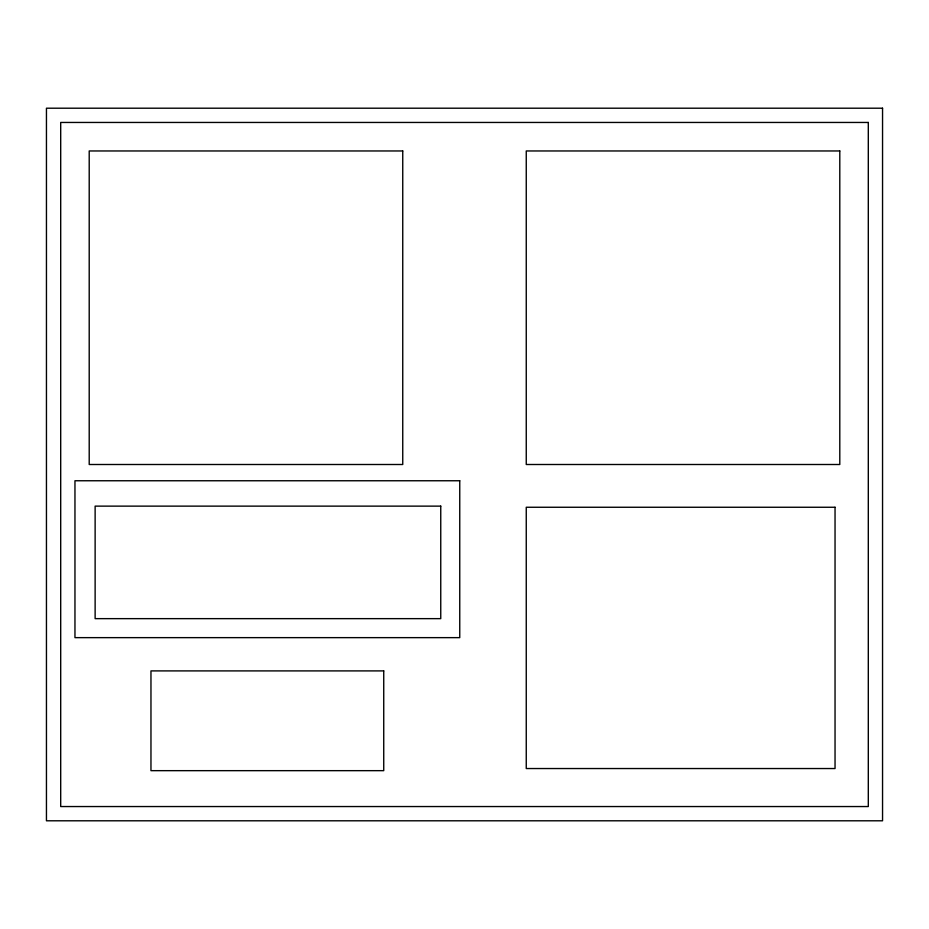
<?xml version="1.0" encoding="UTF-8"?>
<svg xmlns="http://www.w3.org/2000/svg" width="929" height="929" viewBox="0 0 929 929"><rect width="100%" height="100%" fill="white"/><g stroke="black" fill="none" stroke-linecap="round" stroke-linejoin="round"><path stroke-width="1.39" d="M882.55 108.205L46.45 108.205L46.45 820.795L882.55 820.795L882.55 108.205M868.301 122.454L60.699 122.454L60.699 806.546L868.301 806.546L868.301 122.454M402.745 150.962L89.207 150.962L89.207 464.5L402.745 464.5L402.745 150.962M839.793 150.962L526.255 150.962L526.255 464.5L839.793 464.5L839.793 150.962M459.75 480.757L74.959 480.757L74.959 637.642L459.75 637.642L459.75 480.757M440.752 506.131L95.13 506.131L95.13 618.644L440.752 618.644L440.752 506.131M835.043 507.257L526.255 507.257L526.255 768.538L835.043 768.538L835.043 507.257M383.735 670.901L150.962 670.901L150.962 770.664L383.735 770.664L383.735 670.901"/></g></svg>
